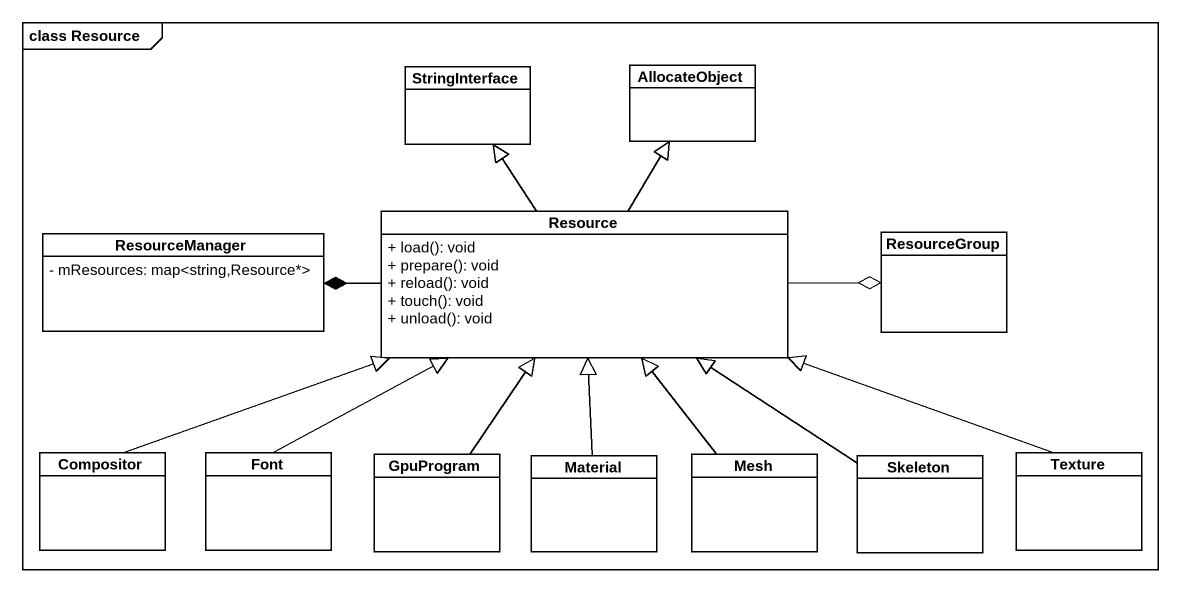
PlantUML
@startuml
mainframe class Resource
hide circle
hide empty members
skinparam classAttributeIconSize 0
class StringInterface
class AllocateObject
class ResourceManager {
  - mResources: map<string,Resource*>
}
class Resource {
  + load(): void
  + prepare(): void
  + reload(): void
  + touch(): void
  + unload(): void
}
class ResourceGroup
class Compositor
class Font
class GpuProgram
class Material
class Mesh
class Skeleton
class Texture
Resource -up-|> StringInterface
Resource -up-|> AllocateObject
Resource -left-* ResourceManager
Resource -right-o ResourceGroup
Compositor -right-|> Resource
Font -up-|> Resource
GpuProgram -up-|> Resource
Material -up-|> Resource
Mesh -up-|> Resource
Skeleton -up-|> Resource
Texture -left-|> Resource
@enduml
